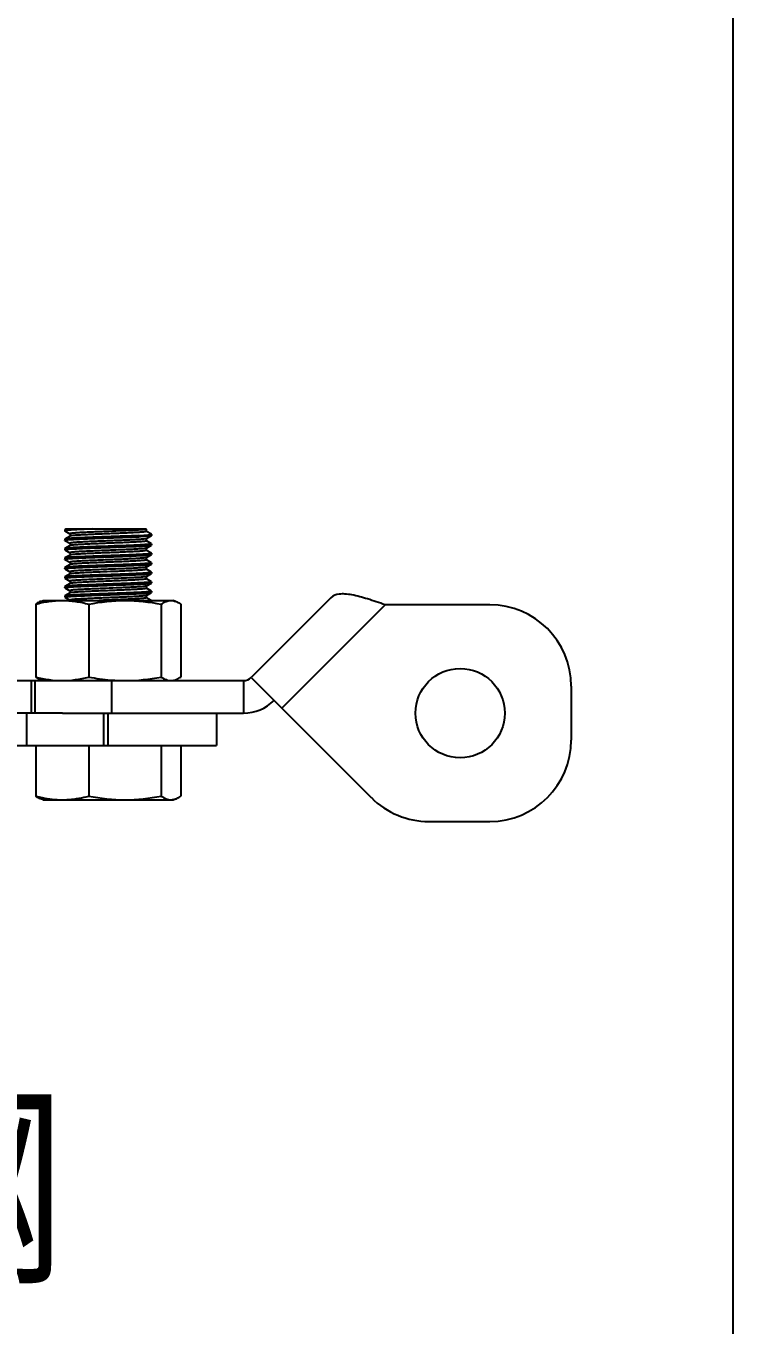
# Model space of a CAD drawing. Extents: x 1036631 to 1215829, y 649019 to 896649.
# Drawn here: x 1145623 to 1146715, y 789280 to 791288 of the extents above; entities that cross this region are included whole.
import ezdxf

# ---------------------------------------------------------------- set-up
doc = ezdxf.new("R2010")
doc.units = 0
doc.header["$LTSCALE"] = 1000
doc.header["$MEASUREMENT"] = 0
doc.layers.add('DIM_SYMB', color=3, linetype='Continuous')
doc.styles.get("Standard").update_dxf_attribs({"font": 'gbenor.shx', "bigfont": 'gbcbig.shx'})

# ---------------------------------------------------------------- blocks, each defined once
blk = doc.blocks.new('gfhhrryyfd')
at = {"linetype": 'Continuous'}
for p, q in [((3698947.7, -1759119.8), (3698946.3, -1759120.7)), ((3698947.7, -1759119.8), (3699072.3, -1759119.8)), ((3699071.9, -1759120.1), (3699072.3, -1759119.8)), ((3699072, -1759123.6), (3699072, -1759120)), ((3698946.1, -1759120.8), (3698946.3, -1759120.7)), ((3698946.1, -1759120.8), (3698946.1, -1759122.6)), ((3698946.3, -1759135.3), (3698946.1, -1759135.4)), ((3698946.1, -1759135.4), (3698946.1, -1759137.3)), ((3698946.3, -1759137.4), (3698946.1, -1759137.3)), ((3698946.3, -1759122.8), (3698954, -1759127.3)), ((3698954.1, -1759130.8), (3698946.3, -1759135.3)), ((3698946.3, -1759137.4), (3698954, -1759141.9)), ((3698954.1, -1759127.2), (3698954.1, -1759130.8)), ((3698954.2, -1759130.7), (3698954.1, -1759130.8)), ((3699071.9, -1759134.7), (3699072, -1759134.6)), ((3699079.8, -1759128), (3699072, -1759123.5)), ((3699072, -1759134.6), (3699079.8, -1759130.1)), ((3699072, -1759138.2), (3699072, -1759134.6)), ((3699079.8, -1759142.6), (3699072, -1759138.1)), ((3699079.9, -1759128.1), (3699079.8, -1759128)), ((3699079.9, -1759129.9), (3699079.8, -1759130.1)), ((3699079.9, -1759128.1), (3699079.9, -1759129.9)), ((3698946.3, -1759149.9), (3698946.1, -1759150.1)), ((3698946.1, -1759150.1), (3698946.1, -1759151.9)), ((3698946.3, -1759152), (3698946.1, -1759151.9)), ((3698954.1, -1759145.4), (3698946.3, -1759149.9)), ((3698946.3, -1759152), (3698954, -1759156.5)), ((3698954.1, -1759160.1), (3698946.3, -1759164.6)), ((3698954.1, -1759141.9), (3698954.1, -1759145.4)), ((3698954.2, -1759145.3), (3698954.1, -1759145.4)), ((3698954.1, -1759156.5), (3698954.1, -1759160.1)), ((3698954.2, -1759160), (3698954.1, -1759160.1)), ((3698954.4, -1759145.3), (3698954.2, -1759145.3)), ((3699071.9, -1759149.3), (3699072, -1759149.2)), ((3699072, -1759149.2), (3699079.8, -1759144.7)), ((3699072, -1759152.8), (3699072, -1759149.2)), ((3699079.8, -1759157.3), (3699072, -1759152.8)), ((3699072, -1759163.9), (3699079.8, -1759159.4)), ((3699079.8, -1759142.6), (3699079.9, -1759142.8)), ((3699079.8, -1759144.7), (3699079.9, -1759144.6)), ((3699079.8, -1759157.3), (3699079.9, -1759157.4)), ((3699079.8, -1759159.4), (3699079.9, -1759159.2)), ((3699079.9, -1759142.8), (3699079.9, -1759144.6)), ((3699079.9, -1759157.4), (3699079.9, -1759159.2)), ((3698946.3, -1759164.6), (3698946.1, -1759164.7)), ((3698946.1, -1759164.7), (3698946.1, -1759166.5)), ((3698946.3, -1759166.7), (3698946.1, -1759166.5)), ((3698946.3, -1759179.2), (3698946.1, -1759179.3)), ((3698946.1, -1759179.3), (3698946.1, -1759181.2)), ((3698946.3, -1759166.7), (3698954, -1759171.2)), ((3698954.1, -1759174.7), (3698946.3, -1759179.2)), ((3698954.1, -1759171.1), (3698954.1, -1759174.7)), ((3698954.2, -1759174.6), (3698954.1, -1759174.7)), ((3699071.9, -1759178.6), (3699071.8, -1759178.6)), ((3699071.9, -1759164), (3699072, -1759163.9)), ((3699071.9, -1759178.6), (3699072, -1759178.5)), ((3699072, -1759167.5), (3699072, -1759163.9)), ((3699079.8, -1759171.9), (3699072, -1759167.4)), ((3699072, -1759178.5), (3699079.8, -1759174)), ((3699072, -1759182.1), (3699072, -1759178.5)), ((3699079.8, -1759171.9), (3699079.9, -1759172)), ((3699079.8, -1759174), (3699079.9, -1759173.9)), ((3699079.9, -1759172), (3699079.9, -1759173.9)), ((3698946.3, -1759181.3), (3698946.1, -1759181.2)), ((3698946.3, -1759193.8), (3698946.1, -1759194)), ((3698946.1, -1759194), (3698946.1, -1759195.8)), ((3698946.3, -1759195.9), (3698946.1, -1759195.8)), ((3698946.3, -1759181.3), (3698954, -1759185.8)), ((3698954.1, -1759189.3), (3698946.3, -1759193.8)), ((3698946.3, -1759195.9), (3698954, -1759200.5)), ((3698954.1, -1759185.8), (3698954.1, -1759189.3)), ((3698954.2, -1759189.3), (3698954.1, -1759189.3)), ((3698954.1, -1759200.4), (3698954.1, -1759204)), ((3699071.9, -1759193.2), (3699072, -1759193.2)), ((3699079.8, -1759186.5), (3699072, -1759182)), ((3699072, -1759193.2), (3699079.8, -1759188.6)), ((3699072, -1759196.7), (3699072, -1759193.2)), ((3699079.8, -1759201.2), (3699072, -1759196.7)), ((3699079.8, -1759186.5), (3699079.9, -1759186.7)), ((3699079.8, -1759188.6), (3699079.9, -1759188.5)), ((3699079.9, -1759186.7), (3699079.9, -1759188.5)), ((3698946.3, -1759208.5), (3698946.1, -1759208.6)), ((3698946.1, -1759208.6), (3698946.1, -1759210.4)), ((3698946.3, -1759210.6), (3698946.1, -1759210.4)), ((3698954.1, -1759204), (3698946.3, -1759208.5)), ((3698946.3, -1759210.6), (3698954, -1759215.1)), ((3698954.1, -1759218.6), (3698946.3, -1759223.1)), ((3698954.2, -1759203.9), (3698954.1, -1759204)), ((3698954.1, -1759215), (3698954.1, -1759218.6)), ((3698954.2, -1759218.5), (3698954.1, -1759218.6)), ((3699071.9, -1759207.9), (3699072, -1759207.8)), ((3699072, -1759207.8), (3699079.8, -1759203.3)), ((3699072, -1759211.4), (3699072, -1759207.8)), ((3699079.8, -1759215.8), (3699072, -1759211.3)), ((3699072, -1759222.4), (3699079.8, -1759217.9)), ((3699079.8, -1759201.2), (3699079.9, -1759201.3)), ((3699079.8, -1759203.3), (3699079.9, -1759203.1)), ((3699079.8, -1759215.8), (3699079.9, -1759215.9)), ((3699079.8, -1759217.9), (3699079.9, -1759217.8)), ((3699079.9, -1759201.3), (3699079.9, -1759203.1)), ((3699079.9, -1759215.9), (3699079.9, -1759217.8)), ((3698901.1, -1759235.9), (3698901.1, -1759348.4)), ((3698909, -1759231.6), (3698912.7, -1759230.2)), ((3698912.7, -1759230.2), (3699113.4, -1759230.2)), ((3698946.3, -1759223.1), (3698946.1, -1759223.3)), ((3698946.1, -1759223.3), (3698946.1, -1759225.1)), ((3698946.3, -1759225.2), (3698946.1, -1759225.1)), ((3698946.3, -1759225.2), (3698954, -1759229.7)), ((3698954.1, -1759229.7), (3698954.1, -1759230.2)), ((3698983, -1759235.9), (3698983, -1759348.4)), ((3699071.9, -1759222.5), (3699072, -1759222.4)), ((3699072, -1759226), (3699072, -1759222.4)), ((3699079.5, -1759230.2), (3699072, -1759225.9)), ((3699095, -1759235.9), (3699095, -1759348.4)), ((3699117.1, -1759231.6), (3699113.4, -1759230.2)), ((3699125, -1759235.9), (3699125, -1759348.4)), ((3699357.1, -1759225.9), (3699234, -1759349.1)), ((3699440.8, -1759236.9), (3699281.3, -1759396.4)), ((3699602.7, -1759236.9), (3699440.8, -1759236.9)), ((3698845.8, -1759354), (3699222.1, -1759354)), ((3698894.8, -1759404.2), (3698894.8, -1759354)), ((3698899.9, -1759354), (3698899.9, -1759404.2)), ((3698912.7, -1759354), (3698909, -1759352.7)), ((3699018.2, -1759354), (3699018.2, -1759404.2)), ((3699113.4, -1759354), (3699117.1, -1759352.7)), ((3699222.1, -1759354), (3699222.1, -1759404.2)), ((3699234, -1759349.1), (3699419.5, -1759534.7)), ((3699728.1, -1759362.4), (3699728.1, -1759446)), ((3698942.3, -1759404.2), (3698743.3, -1759404.2)), ((3698887.5, -1759454.4), (3698887.5, -1759404.2)), ((3698942.3, -1759404.2), (3699222.1, -1759404.2)), ((3699005.7, -1759404.2), (3699005.7, -1759454.4)), ((3699013, -1759454.4), (3699013, -1759404.2)), ((3699180.3, -1759404.2), (3699180.3, -1759454.4)), ((3698743.3, -1759454.4), (3699180.3, -1759454.4)), ((3698901.1, -1759454.4), (3698901.1, -1759532.4)), ((3698983, -1759454.4), (3698983, -1759532.4)), ((3699095, -1759454.4), (3699095, -1759532.4)), ((3699125, -1759454.4), (3699125, -1759532.4)), ((3698912.7, -1759538), (3698909, -1759536.7)), ((3698912.7, -1759538), (3699113.4, -1759538)), ((3699113.4, -1759538), (3699117.1, -1759536.7)), ((3699508.3, -1759571.4), (3699602.7, -1759571.4))]:
    blk.add_line(p, q, dxfattribs=at)
blk.add_circle((3699556.7, -1759404.2), 69, dxfattribs=at)
for centre, radius, start, end in [((3699602.7, -1759362.4), 125.5, 0, 90), ((3699040.2, -1759075.3), 278.8, 265.1935, 265.4899), ((3699039.2, -1759089.9), 264.1, 265.4618, 269.97), ((3699222.1, -1759337.3), 16.7, 270, 315), ((3699222.1, -1759337.3), 66.9, 270, 315), ((3699602.7, -1759446), 125.5, 270, 0), ((3699508.3, -1759446), 125.5, 225, 270)]:
    blk.add_arc(centre, radius, start, end, dxfattribs=at)
for points, knots in [([(3698988.9, -1759119.8), (3698985.9, -1759119.9), (3698980.1, -1759120.2), (3698971.8, -1759120.5), (3698964.5, -1759120.8), (3698958.3, -1759121.2), (3698953.3, -1759121.5), (3698949.9, -1759121.8), (3698947.9, -1759122.1), (3698947, -1759122.2), (3698946.5, -1759122.4), (3698946.1, -1759122.5), (3698946.1, -1759122.6)], [0, 0, 0, 0, 0.211213, 0.405075, 0.577151, 0.723639, 0.84124, 0.927369, 0.958032, 0.980246, 0.994009, 1, 1, 1, 1]), ([(3698946.3, -1759120.7), (3698946.4, -1759120.6), (3698947.1, -1759120.4), (3698948.9, -1759120.1), (3698950.6, -1759119.9), (3698951.9, -1759119.8)], [0, 0, 0, 0, 0.115704, 0.32127, 1, 1, 1, 1]), ([(3699071.3, -1759120.2), (3699070.5, -1759120.5), (3699068, -1759120.8), (3699063.5, -1759121.2), (3699057.2, -1759121.6), (3699046, -1759122.2), (3699029.6, -1759122.9), (3699012.3, -1759123.6), (3698997.9, -1759124.2), (3698987.7, -1759124.6), (3698978.4, -1759125), (3698970.3, -1759125.4), (3698964.4, -1759125.8), (3698960.6, -1759126.1), (3698958.3, -1759126.3), (3698956.6, -1759126.5), (3698955.2, -1759126.7), (3698954.5, -1759126.9), (3698954.1, -1759127.1), (3698954.1, -1759127.2)], [0, 0, 0, 0, 0.022892, 0.062149, 0.116485, 0.184035, 0.349034, 0.53441, 0.626761, 0.714589, 0.794837, 0.864719, 0.921811, 0.944929, 0.96415, 0.979322, 0.990328, 0.997134, 1, 1, 1, 1]), ([(3699071.9, -1759120.1), (3699071.8, -1759120.1), (3699071.7, -1759120.2), (3699071.5, -1759120.2), (3699071.3, -1759120.2)], [0, 0, 0, 0, 0.189122, 1, 1, 1, 1]), ([(3698946.1, -1759122.6), (3698946.1, -1759122.7), (3698946.2, -1759122.7), (3698946.2, -1759122.7), (3698946.3, -1759122.8)], [0, 0, 0, 0, 0.399347, 1, 1, 1, 1]), ([(3698946.1, -1759137.3), (3698946.1, -1759137.2), (3698946.4, -1759137), (3698946.9, -1759136.9), (3698947.9, -1759136.7), (3698949.8, -1759136.5), (3698953, -1759136.2), (3698957.8, -1759135.9), (3698963.8, -1759135.5), (3698970.9, -1759135.2), (3698978.9, -1759134.8), (3698990.8, -1759134.4), (3699006.7, -1759133.8), (3699025.7, -1759133.2), (3699043.7, -1759132.5), (3699055.1, -1759132), (3699060.3, -1759131.8)], [0, 0, 0, 0, 0.002173, 0.007141, 0.015151, 0.026213, 0.057299, 0.099789, 0.152784, 0.215146, 0.28553, 0.362415, 0.528944, 0.700408, 0.86206, 1, 1, 1, 1]), ([(3699060.3, -1759129.9), (3699055.2, -1759130.2), (3699044.2, -1759130.7), (3699026.7, -1759131.3), (3699008.1, -1759131.9), (3698990, -1759132.6), (3698975.8, -1759133.1), (3698965.7, -1759133.6), (3698959.5, -1759133.9), (3698954.4, -1759134.3), (3698950.5, -1759134.5), (3698948, -1759134.9), (3698946.6, -1759135.1), (3698946.3, -1759135.3)], [0, 0, 0, 0, 0.134252, 0.291373, 0.458536, 0.622095, 0.768682, 0.831793, 0.886343, 0.931217, 0.965509, 0.98855, 1, 1, 1, 1]), ([(3699071.9, -1759134.7), (3699071.7, -1759134.8), (3699071, -1759135), (3699069.1, -1759135.3), (3699065.4, -1759135.7), (3699059.6, -1759136.1), (3699052.1, -1759136.5), (3699043.1, -1759137), (3699033, -1759137.4), (3699022.2, -1759137.8), (3699011, -1759138.3), (3699000, -1759138.7), (3698989.4, -1759139.1), (3698979.7, -1759139.6), (3698971.2, -1759140), (3698965, -1759140.4), (3698960.9, -1759140.7), (3698958.5, -1759140.9), (3698956.7, -1759141.1), (3698955.3, -1759141.4), (3698954.6, -1759141.5), (3698954.1, -1759141.7), (3698954.1, -1759141.9)], [0, 0, 0, 0, 0.005873, 0.016149, 0.049758, 0.099805, 0.164491, 0.241457, 0.327882, 0.420596, 0.516193, 0.611164, 0.702021, 0.785429, 0.858328, 0.91805, 0.94227, 0.962424, 0.97834, 0.989887, 0.997022, 1, 1, 1, 1]), ([(3699072, -1759123.6), (3699072, -1759123.7), (3699071.5, -1759123.9), (3699070.8, -1759124), (3699069.4, -1759124.3), (3699067.5, -1759124.5), (3699065.2, -1759124.7), (3699061.1, -1759125), (3699054.9, -1759125.4), (3699046.4, -1759125.8), (3699036.7, -1759126.3), (3699026.1, -1759126.7), (3699015, -1759127.1), (3699003.9, -1759127.6), (3698993.1, -1759128), (3698983, -1759128.5), (3698974, -1759128.9), (3698966.5, -1759129.3), (3698960.7, -1759129.7), (3698957, -1759130.1), (3698955, -1759130.4), (3698954.4, -1759130.6), (3698954.2, -1759130.7)], [0, 0, 0, 0, 0.002979, 0.01011, 0.021657, 0.037568, 0.057721, 0.081935, 0.141646, 0.214533, 0.297927, 0.388772, 0.483731, 0.57932, 0.672029, 0.758455, 0.835426, 0.900125, 0.95019, 0.983823, 0.994112, 1, 1, 1, 1]), ([(3699072, -1759138.2), (3699072, -1759138.3), (3699071.5, -1759138.5), (3699070.8, -1759138.7), (3699069.4, -1759138.9), (3699067.7, -1759139.1), (3699065.3, -1759139.3), (3699061.3, -1759139.6), (3699055.3, -1759140), (3699047, -1759140.4), (3699037.5, -1759140.9), (3699027.1, -1759141.3), (3699016.2, -1759141.7), (3699005.1, -1759142.2), (3698994.4, -1759142.6), (3698984.3, -1759143), (3698975.3, -1759143.5), (3698967.6, -1759143.9), (3698961.5, -1759144.3), (3698957.3, -1759144.7), (3698955.1, -1759145), (3698954.4, -1759145.3)], [0, 0, 0, 0, 0.002924, 0.0099, 0.021186, 0.036743, 0.056446, 0.080134, 0.138588, 0.210032, 0.291918, 0.381318, 0.475031, 0.569704, 0.661945, 0.748452, 0.826132, 0.892206, 0.944323, 0.980649, 1, 1, 1, 1]), ([(3699060.3, -1759129.9), (3699063.1, -1759129.8), (3699067, -1759129.6), (3699071.9, -1759129.3), (3699074.7, -1759129.1), (3699076.8, -1759128.8), (3699078.5, -1759128.6), (3699079.4, -1759128.4), (3699079.9, -1759128.3), (3699079.9, -1759128.1)], [0, 0, 0, 0, 0.42187, 0.59314, 0.735705, 0.848286, 0.929875, 0.980006, 1, 1, 1, 1]), ([(3699079.8, -1759130.1), (3699079.6, -1759130.2), (3699079, -1759130.3), (3699077.8, -1759130.5), (3699076.1, -1759130.7), (3699072.8, -1759131), (3699067.5, -1759131.4), (3699062.9, -1759131.6), (3699060.3, -1759131.8)], [0, 0, 0, 0, 0.034368, 0.095688, 0.183981, 0.298624, 0.6033, 1, 1, 1, 1]), ([(3698946.1, -1759151.9), (3698946.1, -1759151.8), (3698946.4, -1759151.7), (3698946.9, -1759151.5), (3698947.9, -1759151.4), (3698949.8, -1759151.1), (3698953, -1759150.8), (3698957.8, -1759150.5), (3698963.8, -1759150.2), (3698970.9, -1759149.8), (3698978.9, -1759149.5), (3698990.8, -1759149), (3699006.7, -1759148.5), (3699025.7, -1759147.8), (3699043.7, -1759147.1), (3699055.1, -1759146.7), (3699060.3, -1759146.4)], [0, 0, 0, 0, 0.002178, 0.007152, 0.015169, 0.026237, 0.057333, 0.09983, 0.15283, 0.215192, 0.285574, 0.362456, 0.52898, 0.700433, 0.86207, 1, 1, 1, 1]), ([(3699060.3, -1759144.6), (3699055.2, -1759144.8), (3699044.2, -1759145.3), (3699026.7, -1759145.9), (3699008.1, -1759146.6), (3698990, -1759147.2), (3698975.8, -1759147.8), (3698965.7, -1759148.2), (3698959.5, -1759148.6), (3698954.4, -1759148.9), (3698950.5, -1759149.2), (3698948, -1759149.5), (3698946.6, -1759149.7), (3698946.3, -1759149.9)], [0, 0, 0, 0, 0.134248, 0.291365, 0.458529, 0.622083, 0.768673, 0.831788, 0.88634, 0.931214, 0.965507, 0.988548, 1, 1, 1, 1]), ([(3699060.3, -1759159.2), (3699055.2, -1759159.5), (3699044.2, -1759159.9), (3699026.7, -1759160.6), (3699008.1, -1759161.2), (3698990, -1759161.9), (3698975.8, -1759162.4), (3698965.7, -1759162.9), (3698959.5, -1759163.2), (3698954.4, -1759163.5), (3698950.5, -1759163.8), (3698948, -1759164.2), (3698946.6, -1759164.4), (3698946.3, -1759164.6)], [0, 0, 0, 0, 0.134249, 0.291363, 0.458528, 0.622088, 0.768678, 0.831792, 0.886344, 0.931218, 0.96551, 0.98855, 1, 1, 1, 1]), ([(3699071.9, -1759149.3), (3699071.7, -1759149.4), (3699071, -1759149.6), (3699069.1, -1759149.9), (3699065.4, -1759150.3), (3699059.6, -1759150.7), (3699052.1, -1759151.2), (3699043.1, -1759151.6), (3699033, -1759152), (3699022.2, -1759152.5), (3699011, -1759152.9), (3699000, -1759153.3), (3698989.4, -1759153.8), (3698979.7, -1759154.2), (3698971.2, -1759154.7), (3698965, -1759155), (3698960.9, -1759155.3), (3698958.5, -1759155.6), (3698956.7, -1759155.8), (3698955.3, -1759156), (3698954.6, -1759156.2), (3698954.1, -1759156.4), (3698954.1, -1759156.5)], [0, 0, 0, 0, 0.005875, 0.016149, 0.049759, 0.099805, 0.164492, 0.241457, 0.327882, 0.420594, 0.516191, 0.611162, 0.702019, 0.785427, 0.858326, 0.918049, 0.942268, 0.962424, 0.978338, 0.989888, 0.99702, 1, 1, 1, 1]), ([(3699072, -1759152.8), (3699072, -1759152.9), (3699071.5, -1759153.1), (3699070.8, -1759153.3), (3699069.4, -1759153.5), (3699067.5, -1759153.7), (3699065.2, -1759154), (3699061.1, -1759154.3), (3699054.9, -1759154.7), (3699046.4, -1759155.1), (3699036.7, -1759155.5), (3699026.1, -1759156), (3699015, -1759156.4), (3699003.9, -1759156.8), (3698993.1, -1759157.3), (3698983, -1759157.7), (3698974, -1759158.2), (3698966.5, -1759158.6), (3698960.7, -1759159), (3698957, -1759159.4), (3698955, -1759159.7), (3698954.4, -1759159.9), (3698954.2, -1759160)], [0, 0, 0, 0, 0.002979, 0.01011, 0.021657, 0.037569, 0.057721, 0.081935, 0.141646, 0.214533, 0.297927, 0.388772, 0.483732, 0.579321, 0.67203, 0.758455, 0.835427, 0.900125, 0.95019, 0.983823, 0.994112, 1, 1, 1, 1]), ([(3699079.9, -1759142.8), (3699079.9, -1759142.9), (3699079.4, -1759143.1), (3699078.5, -1759143.3), (3699076.8, -1759143.5), (3699074.7, -1759143.7), (3699071.9, -1759143.9), (3699067, -1759144.2), (3699063.1, -1759144.4), (3699060.3, -1759144.6)], [0, 0, 0, 0, 0.020035, 0.0702, 0.151811, 0.264397, 0.406958, 0.578212, 1, 1, 1, 1]), ([(3699060.3, -1759146.4), (3699062.9, -1759146.3), (3699067.5, -1759146), (3699072.8, -1759145.7), (3699076.1, -1759145.4), (3699077.8, -1759145.2), (3699079, -1759145), (3699079.6, -1759144.8), (3699079.8, -1759144.7)], [0, 0, 0, 0, 0.396702, 0.701374, 0.816021, 0.904313, 0.965635, 1, 1, 1, 1]), ([(3699079.9, -1759157.4), (3699079.9, -1759157.5), (3699079.4, -1759157.7), (3699078.5, -1759157.9), (3699076.8, -1759158.1), (3699074.7, -1759158.3), (3699071.9, -1759158.6), (3699067, -1759158.9), (3699063.1, -1759159.1), (3699060.3, -1759159.2)], [0, 0, 0, 0, 0.020036, 0.070205, 0.151815, 0.264402, 0.40696, 0.57821, 1, 1, 1, 1]), ([(3699060.3, -1759161), (3699062.9, -1759160.9), (3699067.5, -1759160.7), (3699072.8, -1759160.3), (3699076.1, -1759160), (3699077.8, -1759159.8), (3699079, -1759159.6), (3699079.6, -1759159.5), (3699079.8, -1759159.4)], [0, 0, 0, 0, 0.396701, 0.701381, 0.816026, 0.904316, 0.965635, 1, 1, 1, 1]), ([(3698946.1, -1759166.5), (3698946.1, -1759166.5), (3698946.4, -1759166.3), (3698946.9, -1759166.2), (3698947.9, -1759166), (3698949.8, -1759165.7), (3698953, -1759165.5), (3698957.8, -1759165.1), (3698963.8, -1759164.8), (3698970.9, -1759164.5), (3698978.9, -1759164.1), (3698990.8, -1759163.7), (3699006.7, -1759163.1), (3699025.7, -1759162.4), (3699043.7, -1759161.8), (3699055.1, -1759161.3), (3699060.3, -1759161)], [0, 0, 0, 0, 0.002176, 0.007147, 0.015161, 0.026226, 0.057318, 0.099812, 0.152812, 0.215177, 0.285562, 0.362446, 0.528971, 0.70043, 0.86207, 1, 1, 1, 1]), ([(3698946.1, -1759181.2), (3698946.1, -1759181.1), (3698946.4, -1759180.9), (3698946.9, -1759180.8), (3698947.9, -1759180.6), (3698949.8, -1759180.4), (3698953, -1759180.1), (3698957.8, -1759179.8), (3698963.8, -1759179.4), (3698970.9, -1759179.1), (3698978.9, -1759178.8), (3698990.8, -1759178.3), (3699006.7, -1759177.7), (3699025.7, -1759177.1), (3699043.7, -1759176.4), (3699055.1, -1759175.9), (3699060.3, -1759175.7)], [0, 0, 0, 0, 0.002173, 0.007141, 0.015152, 0.026215, 0.057302, 0.099793, 0.152787, 0.215148, 0.285531, 0.362416, 0.528944, 0.700406, 0.862059, 1, 1, 1, 1]), ([(3699060.3, -1759173.9), (3699055.2, -1759174.1), (3699044.2, -1759174.6), (3699026.7, -1759175.2), (3699008.1, -1759175.9), (3698990, -1759176.5), (3698975.8, -1759177), (3698965.7, -1759177.5), (3698959.5, -1759177.8), (3698954.4, -1759178.2), (3698950.5, -1759178.5), (3698948, -1759178.8), (3698946.6, -1759179), (3698946.3, -1759179.2)], [0, 0, 0, 0, 0.134252, 0.291373, 0.458536, 0.622093, 0.768681, 0.831792, 0.886342, 0.931216, 0.965508, 0.988549, 1, 1, 1, 1]), ([(3699071.9, -1759164), (3699071.7, -1759164.1), (3699071, -1759164.2), (3699069.1, -1759164.6), (3699065.4, -1759164.9), (3699059.6, -1759165.4), (3699052.1, -1759165.8), (3699043.1, -1759166.2), (3699033, -1759166.7), (3699022.2, -1759167.1), (3699011, -1759167.5), (3699000, -1759168), (3698989.4, -1759168.4), (3698979.7, -1759168.9), (3698971.2, -1759169.3), (3698965, -1759169.7), (3698960.9, -1759170), (3698958.5, -1759170.2), (3698956.7, -1759170.4), (3698955.3, -1759170.6), (3698954.6, -1759170.8), (3698954.1, -1759171), (3698954.1, -1759171.1)], [0, 0, 0, 0, 0.005873, 0.016149, 0.049758, 0.099805, 0.164491, 0.241456, 0.327881, 0.420594, 0.516191, 0.611162, 0.702019, 0.785427, 0.858327, 0.918049, 0.942268, 0.962424, 0.978339, 0.989888, 0.997022, 1, 1, 1, 1]), ([(3699071.8, -1759178.6), (3699071.1, -1759178.9), (3699069, -1759179.2), (3699065, -1759179.6), (3699059.1, -1759180), (3699051.4, -1759180.5), (3699042.4, -1759180.9), (3699032.4, -1759181.3), (3699021.6, -1759181.8), (3699010.5, -1759182.2), (3698999.5, -1759182.6), (3698989, -1759183.1), (3698979.4, -1759183.5), (3698971, -1759183.9), (3698964.9, -1759184.3), (3698960.8, -1759184.6), (3698958.5, -1759184.8), (3698956.7, -1759185.1), (3698955.3, -1759185.3), (3698954.5, -1759185.4), (3698954.1, -1759185.6), (3698954.1, -1759185.8)], [0, 0, 0, 0, 0.017708, 0.05266, 0.103733, 0.169109, 0.246432, 0.332901, 0.425384, 0.520527, 0.614878, 0.705016, 0.787672, 0.859852, 0.918947, 0.942904, 0.962836, 0.978574, 0.989993, 0.997048, 1, 1, 1, 1]), ([(3699072, -1759167.5), (3699072, -1759167.6), (3699071.5, -1759167.8), (3699070.8, -1759167.9), (3699069.4, -1759168.2), (3699067.5, -1759168.4), (3699065.2, -1759168.6), (3699061.1, -1759168.9), (3699054.9, -1759169.3), (3699046.4, -1759169.7), (3699036.7, -1759170.2), (3699026.1, -1759170.6), (3699015, -1759171), (3699003.9, -1759171.5), (3698993.1, -1759171.9), (3698983, -1759172.4), (3698974, -1759172.8), (3698966.5, -1759173.2), (3698960.7, -1759173.7), (3698957, -1759174), (3698955, -1759174.3), (3698954.4, -1759174.5), (3698954.2, -1759174.6)], [0, 0, 0, 0, 0.002979, 0.010111, 0.021657, 0.037569, 0.057721, 0.081936, 0.141647, 0.214533, 0.297928, 0.388772, 0.483731, 0.57932, 0.672029, 0.758454, 0.835426, 0.900125, 0.95019, 0.983823, 0.99411, 1, 1, 1, 1]), ([(3699079.9, -1759172), (3699079.9, -1759172.2), (3699079.4, -1759172.3), (3699078.5, -1759172.5), (3699076.8, -1759172.8), (3699074.7, -1759173), (3699071.9, -1759173.2), (3699067, -1759173.5), (3699063.1, -1759173.7), (3699060.3, -1759173.9)], [0, 0, 0, 0, 0.019992, 0.07012, 0.151708, 0.264289, 0.406858, 0.578132, 1, 1, 1, 1]), ([(3699060.3, -1759175.7), (3699062.9, -1759175.6), (3699067.5, -1759175.3), (3699072.8, -1759175), (3699076.1, -1759174.7), (3699077.8, -1759174.5), (3699079, -1759174.3), (3699079.6, -1759174.1), (3699079.8, -1759174)], [0, 0, 0, 0, 0.396698, 0.701379, 0.816025, 0.904316, 0.965635, 1, 1, 1, 1]), ([(3698946.1, -1759195.8), (3698946.1, -1759195.6), (3698947, -1759195.5), (3698948.1, -1759195.2), (3698950.4, -1759195), (3698953.3, -1759194.7), (3698957.2, -1759194.4), (3698961.7, -1759194.2), (3698966.9, -1759193.9), (3698975, -1759193.5), (3698986.3, -1759193.1), (3699000.7, -1759192.6), (3699015.8, -1759192.1), (3699025.9, -1759191.7), (3699031, -1759191.5)], [0, 0, 0, 0, 0.006089, 0.021965, 0.047862, 0.083507, 0.128456, 0.182129, 0.243816, 0.312711, 0.468386, 0.640968, 0.821337, 1, 1, 1, 1]), ([(3699060.3, -1759188.5), (3699055.2, -1759188.7), (3699044.2, -1759189.2), (3699026.7, -1759189.9), (3699008.1, -1759190.5), (3698990, -1759191.1), (3698975.8, -1759191.7), (3698965.7, -1759192.1), (3698959.5, -1759192.5), (3698954.4, -1759192.8), (3698950.5, -1759193.1), (3698948, -1759193.4), (3698946.6, -1759193.6), (3698946.3, -1759193.8)], [0, 0, 0, 0, 0.134247, 0.291362, 0.458526, 0.62208, 0.768671, 0.831786, 0.886339, 0.931214, 0.965507, 0.988549, 1, 1, 1, 1]), ([(3699028.9, -1759196.1), (3699024.4, -1759196.3), (3699015.4, -1759196.6), (3699002.2, -1759197.2), (3698989.5, -1759197.7), (3698978, -1759198.2), (3698969.5, -1759198.7), (3698963.8, -1759199), (3698960.4, -1759199.3), (3698957.8, -1759199.5), (3698955.8, -1759199.8), (3698954.8, -1759200), (3698954.1, -1759200.2), (3698954.1, -1759200.4)], [0, 0, 0, 0, 0.178582, 0.358861, 0.531361, 0.686977, 0.817516, 0.87118, 0.916131, 0.951795, 0.977729, 0.993682, 1, 1, 1, 1]), ([(3699028.9, -1759199.8), (3699020.2, -1759200.1), (3699007.4, -1759200.6), (3698990.8, -1759201.3), (3698979.6, -1759201.8), (3698970, -1759202.3), (3698963.2, -1759202.7), (3698959, -1759203.1), (3698956.8, -1759203.3), (3698955.3, -1759203.6), (3698954.5, -1759203.8), (3698954.2, -1759203.9)], [0, 0, 0, 0, 0.346507, 0.514134, 0.666976, 0.797572, 0.89956, 0.938228, 0.96803, 0.988654, 1, 1, 1, 1]), ([(3699072, -1759182.1), (3699072, -1759182.2), (3699071.5, -1759182.4), (3699070.8, -1759182.6), (3699069.5, -1759182.8), (3699067.7, -1759183), (3699065.4, -1759183.2), (3699061.5, -1759183.5), (3699055.6, -1759183.9), (3699047.3, -1759184.3), (3699037.9, -1759184.8), (3699027.6, -1759185.2), (3699013.2, -1759185.8), (3698998.9, -1759186.3), (3698985.1, -1759186.9), (3698976, -1759187.3), (3698968.3, -1759187.8), (3698962.1, -1759188.2), (3698957.7, -1759188.6), (3698955.4, -1759188.9), (3698954.6, -1759189.1)], [0, 0, 0, 0, 0.002894, 0.009781, 0.02092, 0.036276, 0.055728, 0.079118, 0.13686, 0.207489, 0.288521, 0.377101, 0.470105, 0.65622, 0.742765, 0.820836, 0.887682, 0.940956, 0.978809, 1, 1, 1, 1]), ([(3699071.9, -1759193.2), (3699071.5, -1759193.5), (3699070.1, -1759193.7), (3699067.5, -1759194), (3699063.5, -1759194.3), (3699058.4, -1759194.7), (3699052.2, -1759195.1), (3699042.2, -1759195.5), (3699034.3, -1759195.9), (3699028.9, -1759196.1)], [0, 0, 0, 0, 0.031519, 0.093975, 0.186286, 0.30637, 0.451441, 0.618071, 1, 1, 1, 1]), ([(3699072, -1759196.7), (3699072, -1759196.8), (3699071.7, -1759197), (3699071.1, -1759197.1), (3699070.1, -1759197.3), (3699068.1, -1759197.6), (3699064.7, -1759197.9), (3699059.6, -1759198.3), (3699053.3, -1759198.7), (3699045.9, -1759199), (3699037.6, -1759199.4), (3699031.8, -1759199.6), (3699028.9, -1759199.8)], [0, 0, 0, 0, 0.006256, 0.020361, 0.043043, 0.074306, 0.161877, 0.280955, 0.428478, 0.600577, 0.792785, 1, 1, 1, 1]), ([(3699031, -1759191.5), (3699033.7, -1759191.4), (3699043.5, -1759191.1), (3699053.3, -1759190.7), (3699060.3, -1759190.3)], [0, 0, 0, 0, 0.276123, 1, 1, 1, 1]), ([(3699079.9, -1759186.7), (3699079.9, -1759186.8), (3699079.4, -1759187), (3699078.5, -1759187.2), (3699076.8, -1759187.4), (3699074.7, -1759187.6), (3699071.9, -1759187.8), (3699067, -1759188.2), (3699063.1, -1759188.4), (3699060.3, -1759188.5)], [0, 0, 0, 0, 0.020043, 0.070215, 0.15183, 0.264417, 0.406977, 0.578226, 1, 1, 1, 1]), ([(3699060.3, -1759190.3), (3699062.9, -1759190.2), (3699067.5, -1759189.9), (3699072.8, -1759189.6), (3699076.1, -1759189.3), (3699077.8, -1759189.1), (3699079, -1759188.9), (3699079.6, -1759188.7), (3699079.8, -1759188.6)], [0, 0, 0, 0, 0.396703, 0.701376, 0.816022, 0.904313, 0.965635, 1, 1, 1, 1]), ([(3698946.1, -1759210.4), (3698946.1, -1759210.4), (3698946.4, -1759210.2), (3698946.9, -1759210.1), (3698947.9, -1759209.9), (3698949.8, -1759209.7), (3698953, -1759209.4), (3698957.8, -1759209), (3698963.8, -1759208.7), (3698970.9, -1759208.4), (3698978.9, -1759208), (3698990.8, -1759207.6), (3699006.7, -1759207), (3699025.7, -1759206.3), (3699043.7, -1759205.7), (3699055.1, -1759205.2), (3699060.3, -1759205)], [0, 0, 0, 0, 0.002173, 0.007142, 0.015153, 0.026216, 0.057304, 0.099796, 0.152793, 0.215157, 0.285542, 0.362427, 0.528954, 0.700418, 0.862065, 1, 1, 1, 1]), ([(3698946.1, -1759225.1), (3698946.1, -1759225), (3698946.4, -1759224.8), (3698946.9, -1759224.7), (3698947.9, -1759224.5), (3698949.8, -1759224.3), (3698953, -1759224), (3698957.8, -1759223.7), (3698963.8, -1759223.3), (3698970.9, -1759223), (3698978.9, -1759222.7), (3698990.8, -1759222.2), (3699006.7, -1759221.6), (3699025.7, -1759221), (3699043.7, -1759220.3), (3699055.1, -1759219.9), (3699060.3, -1759219.6)], [0, 0, 0, 0, 0.002175, 0.007144, 0.015156, 0.02622, 0.05731, 0.099803, 0.152798, 0.215159, 0.285541, 0.362425, 0.528953, 0.700413, 0.862061, 1, 1, 1, 1]), ([(3699031, -1759204.3), (3699026.1, -1759204.5), (3699016.3, -1759204.8), (3699001.7, -1759205.4), (3698987.6, -1759205.9), (3698974.8, -1759206.4), (3698963.9, -1759206.9), (3698956.3, -1759207.3), (3698951.5, -1759207.7), (3698949, -1759207.9), (3698947.4, -1759208.2), (3698946.5, -1759208.3), (3698946.3, -1759208.5)], [0, 0, 0, 0, 0.17307, 0.348034, 0.516277, 0.669479, 0.8001, 0.901708, 0.940017, 0.969349, 0.989377, 1, 1, 1, 1]), ([(3699060.3, -1759217.8), (3699055.2, -1759218), (3699044.2, -1759218.5), (3699026.7, -1759219.1), (3699008.1, -1759219.8), (3698990, -1759220.4), (3698975.8, -1759221), (3698965.7, -1759221.4), (3698959.5, -1759221.7), (3698954.4, -1759222.1), (3698950.5, -1759222.4), (3698948, -1759222.7), (3698946.6, -1759222.9), (3698946.3, -1759223.1)], [0, 0, 0, 0, 0.134252, 0.291373, 0.458535, 0.622091, 0.768679, 0.831791, 0.886341, 0.931215, 0.965508, 0.988549, 1, 1, 1, 1]), ([(3699071.5, -1759208), (3699070.7, -1759208.3), (3699068.3, -1759208.6), (3699063.9, -1759209), (3699057.7, -1759209.4), (3699049.9, -1759209.8), (3699040.8, -1759210.2), (3699027.1, -1759210.8), (3699012.7, -1759211.4), (3698998.3, -1759212), (3698988.1, -1759212.4), (3698978.7, -1759212.8), (3698970.5, -1759213.2), (3698964.5, -1759213.6), (3698960.6, -1759213.9), (3698958.3, -1759214.1), (3698956.6, -1759214.3), (3698955.2, -1759214.6), (3698954.5, -1759214.7), (3698954.1, -1759214.9), (3698954.1, -1759215)], [0, 0, 0, 0, 0.021609, 0.059807, 0.113343, 0.180363, 0.25852, 0.345073, 0.531007, 0.62385, 0.712245, 0.793084, 0.863529, 0.921111, 0.944434, 0.963829, 0.979139, 0.990246, 0.997113, 1, 1, 1, 1]), ([(3699072, -1759211.4), (3699072, -1759211.5), (3699071.5, -1759211.7), (3699070.8, -1759211.9), (3699069.4, -1759212.1), (3699067.5, -1759212.3), (3699065.2, -1759212.5), (3699061.1, -1759212.8), (3699054.9, -1759213.2), (3699046.4, -1759213.6), (3699036.7, -1759214.1), (3699026.1, -1759214.5), (3699015, -1759215), (3699003.9, -1759215.4), (3698993.1, -1759215.8), (3698983, -1759216.3), (3698974, -1759216.7), (3698966.5, -1759217.1), (3698960.7, -1759217.6), (3698957, -1759217.9), (3698955, -1759218.3), (3698954.4, -1759218.4), (3698954.2, -1759218.5)], [0, 0, 0, 0, 0.002978, 0.010111, 0.021657, 0.037569, 0.05772, 0.081936, 0.141647, 0.214533, 0.297928, 0.388772, 0.483731, 0.57932, 0.672029, 0.758455, 0.835427, 0.900125, 0.95019, 0.983823, 0.99411, 1, 1, 1, 1]), ([(3699060.3, -1759203.1), (3699058.2, -1759203.2), (3699048.4, -1759203.7), (3699038.6, -1759204.1), (3699031, -1759204.3)], [0, 0, 0, 0, 0.219735, 1, 1, 1, 1]), ([(3699079.9, -1759201.3), (3699079.9, -1759201.4), (3699079.4, -1759201.6), (3699078.5, -1759201.8), (3699076.8, -1759202), (3699074.7, -1759202.2), (3699071.9, -1759202.5), (3699067, -1759202.8), (3699063.1, -1759203), (3699060.3, -1759203.1)], [0, 0, 0, 0, 0.020015, 0.070166, 0.151766, 0.264352, 0.406913, 0.578172, 1, 1, 1, 1]), ([(3699060.3, -1759205), (3699062.9, -1759204.8), (3699067.5, -1759204.6), (3699072.8, -1759204.2), (3699076.1, -1759203.9), (3699077.8, -1759203.7), (3699079, -1759203.5), (3699079.6, -1759203.4), (3699079.8, -1759203.3)], [0, 0, 0, 0, 0.396699, 0.701381, 0.816026, 0.904317, 0.965635, 1, 1, 1, 1]), ([(3699079.9, -1759215.9), (3699079.9, -1759216.1), (3699079.4, -1759216.3), (3699078.5, -1759216.4), (3699076.8, -1759216.7), (3699074.7, -1759216.9), (3699071.9, -1759217.1), (3699067, -1759217.4), (3699063.1, -1759217.6), (3699060.3, -1759217.8)], [0, 0, 0, 0, 0.020002, 0.070139, 0.151732, 0.264313, 0.40688, 0.57815, 1, 1, 1, 1]), ([(3699060.3, -1759219.6), (3699062.9, -1759219.5), (3699067.5, -1759219.2), (3699072.8, -1759218.9), (3699076.1, -1759218.6), (3699077.8, -1759218.4), (3699079, -1759218.2), (3699079.6, -1759218), (3699079.8, -1759217.9)], [0, 0, 0, 0, 0.396697, 0.701375, 0.816023, 0.904315, 0.965635, 1, 1, 1, 1]), ([(3699440.8, -1759236.9), (3699431.7, -1759233.8), (3699414.8, -1759228), (3699394.1, -1759222.1), (3699379.3, -1759220.1), (3699368.3, -1759220), (3699360.4, -1759222.7), (3699357.1, -1759225.9)], [0, 0, 0, 0, 0.328857, 0.618406, 0.739037, 0.8414, 1, 1, 1, 1]), ([(3698901.1, -1759235.9), (3698907.8, -1759234.1), (3698921.4, -1759231.3), (3698935.2, -1759230.2), (3698942.1, -1759230.2)], [0, 0, 0, 0, 0.502209, 1, 1, 1, 1]), ([(3698909.1, -1759231.5), (3698908.4, -1759231.8), (3698905.6, -1759232.9), (3698903, -1759234.5), (3698901.1, -1759235.9)], [0, 0, 0, 0, 0.238306, 1, 1, 1, 1]), ([(3698942.1, -1759230.2), (3698948.9, -1759230.2), (3698962.8, -1759231.3), (3698976.3, -1759234.1), (3698983, -1759235.9)], [0, 0, 0, 0, 0.497791, 1, 1, 1, 1]), ([(3699071.9, -1759222.5), (3699071.7, -1759222.6), (3699071, -1759222.8), (3699069.1, -1759223.1), (3699065.4, -1759223.5), (3699059.6, -1759223.9), (3699052.1, -1759224.3), (3699043.1, -1759224.8), (3699033, -1759225.2), (3699022.2, -1759225.6), (3699011, -1759226.1), (3699000, -1759226.5), (3698989.4, -1759227), (3698979.7, -1759227.4), (3698971.2, -1759227.8), (3698965, -1759228.2), (3698960.9, -1759228.5), (3698958.5, -1759228.7), (3698956.7, -1759229), (3698955.3, -1759229.2), (3698954.6, -1759229.4), (3698954.1, -1759229.6), (3698954.1, -1759229.7)], [0, 0, 0, 0, 0.005876, 0.016149, 0.049758, 0.099805, 0.164491, 0.241457, 0.327882, 0.420595, 0.516192, 0.611162, 0.702019, 0.785427, 0.858326, 0.918048, 0.942268, 0.962423, 0.978339, 0.989887, 0.997021, 1, 1, 1, 1]), ([(3699072, -1759226), (3699072, -1759226.2), (3699071.3, -1759226.4), (3699070.3, -1759226.6), (3699068.4, -1759226.8), (3699065.8, -1759227.1), (3699062.6, -1759227.3), (3699057.1, -1759227.7), (3699048.8, -1759228.2), (3699037.7, -1759228.7), (3699025.3, -1759229.2), (3699012.3, -1759229.7), (3699003.4, -1759230), (3698999, -1759230.2)], [0, 0, 0, 0, 0.006286, 0.022093, 0.047782, 0.083115, 0.127681, 0.18092, 0.310633, 0.465683, 0.638189, 0.81937, 1, 1, 1, 1]), ([(3699095, -1759235.9), (3699097.3, -1759234.2), (3699102, -1759231.4), (3699107.4, -1759230.2), (3699110, -1759230.2)], [0, 0, 0, 0, 0.526507, 1, 1, 1, 1]), ([(3699110, -1759230.2), (3699110.6, -1759230.2), (3699112.9, -1759230.3), (3699115.3, -1759230.9), (3699117, -1759231.5)], [0, 0, 0, 0, 0.24568, 1, 1, 1, 1]), ([(3699117, -1759231.5), (3699117.6, -1759231.8), (3699120.5, -1759232.9), (3699123.1, -1759234.5), (3699125, -1759235.9)], [0, 0, 0, 0, 0.238306, 1, 1, 1, 1]), ([(3698909.1, -1759352.7), (3698908.4, -1759352.5), (3698905.6, -1759351.3), (3698903, -1759349.7), (3698901.1, -1759348.4)], [0, 0, 0, 0, 0.238306, 1, 1, 1, 1]), ([(3698901.1, -1759348.4), (3698907.8, -1759350.1), (3698921.4, -1759352.9), (3698935.2, -1759354), (3698942.1, -1759354)], [0, 0, 0, 0, 0.502209, 1, 1, 1, 1]), ([(3698942.1, -1759354), (3698948.9, -1759354), (3698962.8, -1759352.9), (3698976.3, -1759350.1), (3698983, -1759348.4)], [0, 0, 0, 0, 0.497791, 1, 1, 1, 1]), ([(3699095, -1759348.4), (3699097.3, -1759350), (3699102, -1759352.8), (3699107.4, -1759354), (3699110, -1759354)], [0, 0, 0, 0, 0.526507, 1, 1, 1, 1]), ([(3699110, -1759354), (3699110.6, -1759354), (3699112.9, -1759353.9), (3699115.3, -1759353.3), (3699117, -1759352.7)], [0, 0, 0, 0, 0.24568, 1, 1, 1, 1]), ([(3699117, -1759352.7), (3699117.6, -1759352.5), (3699120.5, -1759351.3), (3699123.1, -1759349.7), (3699125, -1759348.4)], [0, 0, 0, 0, 0.238306, 1, 1, 1, 1]), ([(3698909.1, -1759536.7), (3698908.4, -1759536.5), (3698905.6, -1759535.3), (3698903, -1759533.7), (3698901.1, -1759532.4)], [0, 0, 0, 0, 0.238306, 1, 1, 1, 1]), ([(3698901.1, -1759532.4), (3698904.5, -1759533.2), (3698917.9, -1759536.4), (3698931.7, -1759538), (3698942.1, -1759538)], [0, 0, 0, 0, 0.252048, 1, 1, 1, 1]), ([(3698942.1, -1759538), (3698945.5, -1759538), (3698959.3, -1759537.5), (3698973, -1759534.9), (3698983, -1759532.4)], [0, 0, 0, 0, 0.248826, 1, 1, 1, 1]), ([(3699095, -1759532.4), (3699097.3, -1759534), (3699102, -1759536.8), (3699107.4, -1759538), (3699110, -1759538)], [0, 0, 0, 0, 0.526507, 1, 1, 1, 1]), ([(3699110, -1759538), (3699111.7, -1759538), (3699114.1, -1759537.6), (3699116.4, -1759536.9), (3699117, -1759536.7)], [0, 0, 0, 0, 0.743021, 1, 1, 1, 1]), ([(3699117, -1759536.7), (3699117.6, -1759536.5), (3699120.5, -1759535.3), (3699123.1, -1759533.7), (3699125, -1759532.4)], [0, 0, 0, 0, 0.238306, 1, 1, 1, 1])]:
    blk.add_open_spline(points, degree=3, knots=knots, dxfattribs=at)
for points in [[(3698954.6, -1759189.1), (3698954.4, -1759189.2), (3698954.3, -1759189.2), (3698954.2, -1759189.3)], [(3699071.9, -1759207.9), (3699071.7, -1759207.9), (3699071.6, -1759208), (3699071.5, -1759208)], [(3698983, -1759235.9), (3699001.5, -1759232.4), (3699020.3, -1759230.2), (3699039, -1759230.2)], [(3699039, -1759230.2), (3699057.8, -1759230.2), (3699076.6, -1759232.4), (3699095, -1759235.9)], [(3698983, -1759348.4), (3698994.2, -1759350.5), (3699005.5, -1759352.1), (3699016.8, -1759353.1)], [(3699039, -1759354), (3699057.8, -1759354), (3699076.6, -1759351.8), (3699095, -1759348.4)], [(3698983, -1759532.4), (3699001.5, -1759535.8), (3699020.3, -1759538), (3699039, -1759538)], [(3699039, -1759538), (3699057.8, -1759538), (3699076.6, -1759535.8), (3699095, -1759532.4)]]:
    blk.add_open_spline(points, degree=3, dxfattribs=at)
at = {"layer": 'DIM_SYMB'}
blk.add_lwpolyline([(3686300.1, -1755771), (3699978.1, -1755771), (3699978.1, -1763921.8), (3686300.1, -1763921.8)], close=True, dxfattribs=at)
at = {"insert": (3697986.8, -1760011.5), "char_height": 250.906, "attachment_point": 1}
blk.add_mtext('{\\fSimSun|b0|i0|c134|p2;\\W0.8;C型槽钢}', dxfattribs=at)

msp = doc.modelspace()

# ---------------------------------------------------------------- block references
at = {"lineweight": -3, "xscale": 0.9999959487468004, "yscale": 0.999995949678123, "zscale": 0.9999959495959999}
msp.add_blockref('gfhhrryyfd', (-2553248, 2549623.7), dxfattribs=at)

doc.saveas('drawing.dxf')
